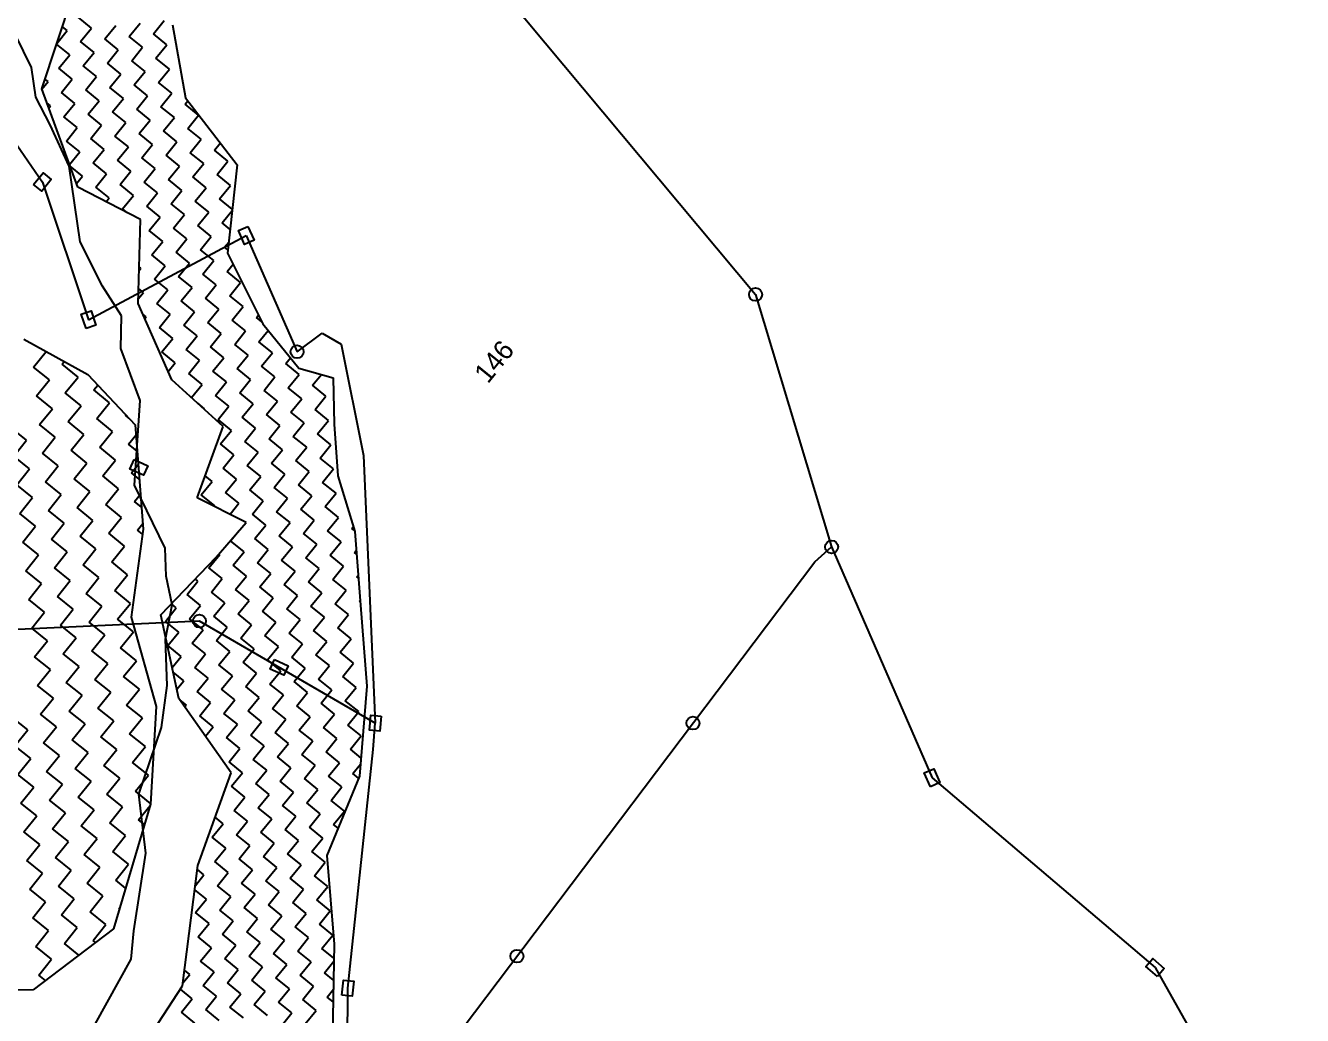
# Model space of a CAD drawing. Header units: metres. Extents: x 303647 to 308666, y 1943822 to 1947889.
# Drawn here: x 307528 to 308117, y 1946618 to 1947074 of the extents above; entities that cross this region are included whole.
import ezdxf

# ---------------------------------------------------------------- set-up
doc = ezdxf.new("R2010")
doc.units = ezdxf.units.M
for name, color, linetype in [('LINE_WATER', 4, 'Continuous'), ('POLY_HATCH', 12, 'Continuous'), ('POLY_PARCEL', 6, 'Continuous'), ('TEXT_PARCEL', 7, 'Continuous'), ('V_BOUND_LINE', 7, 'Continuous')]:
    doc.layers.add(name, color=color, linetype=linetype)
doc.styles.add('TEXT_MAP', font='')
doc.styles.get('TEXT_MAP').set_extended_font_data('Kruti Dev 050')

msp = doc.modelspace()

# ---------------------------------------------------------------- linework, layer by layer
for points in [[(307531.68, 1947000.88), (307536.08, 1947006.3), (307539.82, 1947003.26), (307535.43, 1946997.84)], [(307630.58, 1946981.58), (307633.38, 1946975.19), (307628.96, 1946973.25), (307626.16, 1946979.65)], [(307555.84, 1946934.48), (307553.62, 1946941.09), (307558.2, 1946942.63), (307560.42, 1946936.01)], [(307578.06, 1946874.07), (307584.42, 1946871.2), (307582.44, 1946866.8), (307576.08, 1946869.67)], [(307642.74, 1946781.81), (307649.11, 1946778.94), (307647.12, 1946774.54), (307640.76, 1946777.4)], [(307692.03, 1946755.66), (307691.42, 1946748.71), (307686.61, 1946749.13), (307687.22, 1946756.08)], [(307945.45, 1946723.11), (307942.66, 1946729.5), (307947.09, 1946731.43), (307949.87, 1946725.03)], [(308050.25, 1946635.63), (308044.94, 1946640.15), (308048.07, 1946643.83), (308053.38, 1946639.31)], [(307673.9, 1946626.94), (307674.63, 1946633.88), (307679.43, 1946633.37), (307678.7, 1946626.44)]]:
    msp.add_lwpolyline(points, close=True)
for centre in [(307864.77, 1946950.22), (307653.24, 1946923.78), (307899.89, 1946833.73), (307608.15, 1946799.54), (307835.89, 1946752.45), (307754.65, 1946644.93)]:
    msp.add_circle(centre, 2.99)
at = {"layer": 'LINE_WATER'}
for p, q in [((307530.68, 1947054.9), (307523.24, 1947069.98)), ((307532.67, 1947041.3), (307530.68, 1947054.9)), ((307539.28, 1947028.48), (307532.67, 1947041.3)), ((307548, 1947009.42), (307539.28, 1947028.48)), ((307553.08, 1946974.42), (307548, 1947009.42)), ((307563.41, 1946954.06), (307553.08, 1946974.42)), ((307572.17, 1946940.29), (307563.41, 1946954.06)), ((307571.96, 1946925.29), (307572.17, 1946940.29)), ((307580.9, 1946901.26), (307571.96, 1946925.29)), ((307578.17, 1946862.21), (307580.9, 1946901.26)), ((307592.33, 1946833.14), (307578.17, 1946862.21)), ((307592.78, 1946820.27), (307592.33, 1946833.14)), ((307595.62, 1946807.05), (307592.78, 1946820.27)), ((307592.56, 1946791.17), (307595.62, 1946807.05)), ((307593.3, 1946769.81), (307592.56, 1946791.17)), ((307590.6, 1946750.43), (307593.3, 1946769.81)), ((307580.26, 1946719.69), (307590.6, 1946750.43)), ((307583.37, 1946692.41), (307580.26, 1946719.69)), ((307577.97, 1946656.6), (307583.37, 1946692.41)), ((307576.67, 1946643.55), (307577.97, 1946656.6)), ((307560.09, 1946613.62), (307576.67, 1946643.55))]:
    msp.add_line(p, q, dxfattribs=at)
at = {"layer": 'POLY_HATCH'}
for p, q in [((307535.39, 1947045.09), (307551.09, 1947092.14)), ((307595.74, 1947074.53), (307601.78, 1947040.89)), ((307552.06, 1946999.72), (307535.39, 1947045.09)), ((307601.78, 1947040.89), (307625.53, 1947009.96)), ((307625.53, 1947009.96), (307621.17, 1946969.24)), ((307581.02, 1946984.75), (307552.06, 1946999.72)), ((307579.87, 1946946.08), (307581.02, 1946984.75)), ((307621.17, 1946969.24), (307637.38, 1946936.67)), ((307595.5, 1946910.88), (307579.87, 1946946.08)), ((307637.38, 1946936.67), (307654.06, 1946916.14)), ((307527.1, 1946929.55), (307556.66, 1946913.25)), ((307654.06, 1946916.14), (307669.93, 1946911.8)), ((307556.66, 1946913.25), (307578.45, 1946890.07)), ((307619.14, 1946889.36), (307595.5, 1946910.88)), ((307669.93, 1946911.8), (307670.42, 1946890.43)), ((307578.45, 1946890.07), (307582.2, 1946841.97)), ((307607.12, 1946856.4), (307619.14, 1946889.36)), ((307670.42, 1946890.43), (307672.03, 1946866.61)), ((307672.03, 1946866.61), (307679.82, 1946840.87)), ((307629.71, 1946845.06), (307607.12, 1946856.4)), ((307615.94, 1946829.05), (307629.71, 1946845.06)), ((307582.2, 1946841.97), (307576.7, 1946801.39)), ((307679.82, 1946840.87), (307682.48, 1946806.88)), ((307590.43, 1946802.4), (307615.94, 1946829.05)), ((307682.48, 1946806.88), (307685.48, 1946769.5)), ((307576.7, 1946801.39), (307588.22, 1946760.17)), ((307598.69, 1946763.86), (307590.43, 1946802.4)), ((307685.48, 1946769.5), (307682.05, 1946728.02)), ((307622.79, 1946729.54), (307598.69, 1946763.86)), ((307588.22, 1946760.17), (307585.61, 1946715.05)), ((307607.5, 1946686.82), (307622.79, 1946729.54)), ((307682.05, 1946728.02), (307667, 1946691.32)), ((307585.61, 1946715.05), (307568.52, 1946657.5)), ((307600.39, 1946631.25), (307607.5, 1946686.82)), ((307667, 1946691.32), (307670.35, 1946650.55)), ((307568.52, 1946657.5), (307531.43, 1946629.38)), ((307670.35, 1946650.55), (307669.55, 1946608.49)), ((307531.43, 1946629.38), (307516.92, 1946629.08)), ((307571.54, 1946587.11), (307600.39, 1946631.25))]:
    msp.add_line(p, q, dxfattribs=at)
at = {"layer": 'POLY_HATCH', "linetype": 'Continuous'}
for p, q in [((307558.37, 1947073.11), (307552.19, 1947078.12)), ((307575.75, 1947069.25), (307580.76, 1947075.43)), ((307586.94, 1947070.42), (307591.96, 1947076.6)), ((307542.37, 1947066.03), (307547.18, 1947071.94)), ((307547.18, 1947071.94), (307544.95, 1947073.75)), ((307553.36, 1947066.93), (307558.37, 1947073.11)), ((307564.55, 1947068.09), (307569.57, 1947074.27)), ((307581.93, 1947064.24), (307575.75, 1947069.25)), ((307593.12, 1947065.4), (307586.94, 1947070.42)), ((307548.34, 1947060.75), (307542.26, 1947065.69)), ((307559.54, 1947061.91), (307553.36, 1947066.93)), ((307570.73, 1947063.07), (307564.55, 1947068.09)), ((307565.72, 1947056.9), (307570.73, 1947063.07)), ((307576.91, 1947058.06), (307581.93, 1947064.24)), ((307588.11, 1947059.22), (307593.12, 1947065.4)), ((307543.32, 1947054.57), (307548.34, 1947060.75)), ((307554.52, 1947055.73), (307559.54, 1947061.91)), ((307571.89, 1947051.88), (307565.72, 1947056.9)), ((307583.09, 1947053.04), (307576.91, 1947058.06)), ((307594.29, 1947054.2), (307588.11, 1947059.22)), ((307549.5, 1947049.55), (307543.32, 1947054.57)), ((307560.7, 1947050.72), (307554.52, 1947055.73)), ((307566.88, 1947045.7), (307571.89, 1947051.88)), ((307578.07, 1947046.86), (307583.09, 1947053.04)), ((307589.27, 1947048.03), (307594.29, 1947054.2)), ((307535.46, 1947044.89), (307538.31, 1947048.39)), ((307538.31, 1947048.39), (307536.88, 1947049.55)), ((307544.49, 1947043.37), (307549.5, 1947049.55)), ((307555.68, 1947044.54), (307560.7, 1947050.72)), ((307573.06, 1947040.68), (307566.88, 1947045.7)), ((307584.25, 1947041.85), (307578.07, 1947046.86)), ((307595.45, 1947043.01), (307589.27, 1947048.03)), ((307550.67, 1947038.36), (307544.49, 1947043.37)), ((307561.86, 1947039.52), (307555.68, 1947044.54)), ((307556.85, 1947033.34), (307561.86, 1947039.52)), ((307568.04, 1947034.5), (307573.06, 1947040.68)), ((307579.24, 1947035.67), (307584.25, 1947041.85)), ((307590.43, 1947036.83), (307595.45, 1947043.01)), ((307601.63, 1947037.99), (307602.85, 1947039.5)), ((307539.47, 1947037.2), (307537.79, 1947038.56)), ((307538.66, 1947036.19), (307539.47, 1947037.2)), ((307545.65, 1947032.18), (307550.67, 1947038.36)), ((307563.03, 1947028.33), (307556.85, 1947033.34)), ((307574.22, 1947029.49), (307568.04, 1947034.5)), ((307585.42, 1947030.65), (307579.24, 1947035.67)), ((307596.61, 1947031.81), (307590.43, 1947036.83)), ((307607.81, 1947032.98), (307601.63, 1947037.99)), ((307551.83, 1947027.16), (307545.65, 1947032.18)), ((307558.01, 1947022.15), (307563.03, 1947028.33)), ((307569.2, 1947023.31), (307574.22, 1947029.49)), ((307580.4, 1947024.47), (307585.42, 1947030.65)), ((307591.6, 1947025.64), (307596.61, 1947031.81)), ((307602.79, 1947026.8), (307607.81, 1947032.98)), ((307546.81, 1947020.98), (307551.83, 1947027.16)), ((307564.19, 1947017.13), (307558.01, 1947022.15)), ((307575.38, 1947018.29), (307569.2, 1947023.31)), ((307586.58, 1947019.46), (307580.4, 1947024.47)), ((307597.77, 1947020.62), (307591.6, 1947025.64)), ((307608.97, 1947021.78), (307602.79, 1947026.8)), ((307603.95, 1947015.6), (307608.97, 1947021.78)), ((307552.99, 1947015.97), (307546.81, 1947020.98)), ((307548.24, 1947010.12), (307552.99, 1947015.97)), ((307559.17, 1947010.95), (307564.19, 1947017.13)), ((307570.37, 1947012.11), (307575.38, 1947018.29)), ((307581.56, 1947013.28), (307586.58, 1947019.46)), ((307592.76, 1947014.44), (307597.77, 1947020.62)), ((307615.15, 1947016.77), (307617.8, 1947020.03)), ((307621.33, 1947011.75), (307615.15, 1947016.77)), ((307565.35, 1947005.93), (307559.17, 1947010.95)), ((307576.55, 1947007.1), (307570.37, 1947012.11)), ((307587.74, 1947008.26), (307581.56, 1947013.28)), ((307598.94, 1947009.42), (307592.76, 1947014.44)), ((307610.13, 1947010.59), (307603.95, 1947015.6)), ((307605.12, 1947004.41), (307610.13, 1947010.59)), ((307616.31, 1947005.57), (307621.33, 1947011.75)), ((307554.16, 1947004.77), (307548.53, 1947009.34)), ((307551.44, 1947001.42), (307554.16, 1947004.77)), ((307560.33, 1946999.76), (307565.35, 1947005.93)), ((307571.53, 1947000.92), (307576.55, 1947007.1)), ((307582.73, 1947002.08), (307587.74, 1947008.26)), ((307593.92, 1947003.24), (307598.94, 1947009.42)), ((307611.3, 1946999.39), (307605.12, 1947004.41)), ((307622.49, 1947000.55), (307616.31, 1947005.57)), ((307566.51, 1946994.74), (307560.33, 1946999.76)), ((307577.71, 1946995.9), (307571.53, 1947000.92)), ((307588.9, 1946997.07), (307582.73, 1947002.08)), ((307600.1, 1946998.23), (307593.92, 1947003.24)), ((307595.08, 1946992.05), (307600.1, 1946998.23)), ((307606.28, 1946993.21), (307611.3, 1946999.39)), ((307617.47, 1946994.37), (307622.49, 1947000.55)), ((307565.09, 1946992.98), (307566.51, 1946994.74)), ((307572.69, 1946989.72), (307577.71, 1946995.9)), ((307583.89, 1946990.89), (307588.9, 1946997.07)), ((307612.46, 1946988.2), (307606.28, 1946993.21)), ((307623.35, 1946989.61), (307617.47, 1946994.37)), ((307574.96, 1946987.88), (307572.69, 1946989.72)), ((307590.07, 1946985.87), (307583.89, 1946990.89)), ((307601.26, 1946987.03), (307595.08, 1946992.05)), ((307596.25, 1946980.85), (307601.26, 1946987.03)), ((307607.44, 1946982.02), (307612.46, 1946988.2)), ((307618.64, 1946983.18), (307623.27, 1946988.89)), ((307585.05, 1946979.69), (307590.07, 1946985.87)), ((307602.43, 1946975.84), (307596.25, 1946980.85)), ((307613.62, 1946977), (307607.44, 1946982.02)), ((307622.34, 1946980.17), (307618.64, 1946983.18)), ((307591.23, 1946974.67), (307585.05, 1946979.69)), ((307586.21, 1946968.5), (307591.23, 1946974.67)), ((307597.41, 1946969.66), (307602.43, 1946975.84)), ((307608.6, 1946970.82), (307613.62, 1946977)), ((307603.59, 1946964.64), (307597.41, 1946969.66)), ((307614.78, 1946965.8), (307608.6, 1946970.82)), ((307619.8, 1946971.98), (307621.71, 1946974.34)), ((307621.33, 1946970.74), (307619.8, 1946971.98)), ((307581.2, 1946962.32), (307580.38, 1946962.98)), ((307592.39, 1946963.48), (307586.21, 1946968.5)), ((307587.38, 1946957.3), (307592.39, 1946963.48)), ((307598.57, 1946958.46), (307603.59, 1946964.64)), ((307609.77, 1946959.63), (307614.78, 1946965.8)), ((307620.96, 1946960.79), (307623.7, 1946964.16)), ((307580.32, 1946961.24), (307581.2, 1946962.32)), ((307593.56, 1946952.28), (307587.38, 1946957.3)), ((307604.75, 1946953.45), (307598.57, 1946958.46)), ((307615.95, 1946954.61), (307609.77, 1946959.63)), ((307627.14, 1946955.77), (307620.96, 1946960.79)), ((307579.94, 1946948.13), (307582.36, 1946951.12)), ((307582.36, 1946951.12), (307580.08, 1946952.97)), ((307588.54, 1946946.1), (307593.56, 1946952.28)), ((307599.74, 1946947.27), (307604.75, 1946953.45)), ((307610.93, 1946948.43), (307615.95, 1946954.61)), ((307622.13, 1946949.59), (307627.14, 1946955.77)), ((307594.72, 1946941.09), (307588.54, 1946946.1)), ((307605.91, 1946942.25), (307599.74, 1946947.27)), ((307617.11, 1946943.41), (307610.93, 1946948.43)), ((307628.31, 1946944.58), (307622.13, 1946949.59)), ((307583.52, 1946939.93), (307582.09, 1946941.09)), ((307582.93, 1946939.19), (307583.52, 1946939.93)), ((307589.7, 1946934.91), (307594.72, 1946941.09)), ((307600.9, 1946936.07), (307605.91, 1946942.25)), ((307612.09, 1946937.24), (307617.11, 1946943.41)), ((307623.29, 1946938.4), (307628.31, 1946944.58)), ((307634.48, 1946939.56), (307635.39, 1946940.67)), ((307636.93, 1946937.58), (307634.48, 1946939.56)), ((307595.88, 1946929.89), (307589.7, 1946934.91)), ((307607.08, 1946931.06), (307600.9, 1946936.07)), ((307618.27, 1946932.22), (307612.09, 1946937.24)), ((307629.47, 1946933.38), (307623.29, 1946938.4)), ((307624.45, 1946927.2), (307629.47, 1946933.38)), ((307635.65, 1946928.37), (307639.89, 1946933.59)), ((307590.87, 1946923.71), (307595.88, 1946929.89)), ((307602.06, 1946924.88), (307607.08, 1946931.06)), ((307613.26, 1946926.04), (307618.27, 1946932.22)), ((307641.83, 1946923.35), (307635.65, 1946928.37)), ((307531.63, 1946916.67), (307537.45, 1946923.84)), ((307597.05, 1946918.7), (307590.87, 1946923.71)), ((307608.24, 1946919.86), (307602.06, 1946924.88)), ((307619.44, 1946921.02), (307613.26, 1946926.04)), ((307630.63, 1946922.19), (307624.45, 1946927.2)), ((307625.61, 1946916.01), (307630.63, 1946922.19)), ((307636.81, 1946917.17), (307641.83, 1946923.35)), ((307538.93, 1946910.75), (307531.63, 1946916.67)), ((307544.85, 1946918.04), (307545.82, 1946919.23)), ((307552.15, 1946912.12), (307544.85, 1946918.04)), ((307593.8, 1946914.7), (307597.05, 1946918.7)), ((307603.22, 1946913.68), (307608.24, 1946919.86)), ((307614.42, 1946914.84), (307619.44, 1946921.02)), ((307631.79, 1946910.99), (307625.61, 1946916.01)), ((307642.99, 1946912.15), (307636.81, 1946917.17)), ((307648.01, 1946918.33), (307650.14, 1946920.96)), ((307654.18, 1946913.32), (307648.01, 1946918.33)), ((307533, 1946903.45), (307538.93, 1946910.75)), ((307546.23, 1946904.82), (307552.15, 1946912.12)), ((307609.4, 1946908.67), (307603.22, 1946913.68)), ((307620.6, 1946909.83), (307614.42, 1946914.84)), ((307615.58, 1946903.65), (307620.6, 1946909.83)), ((307626.78, 1946904.81), (307631.79, 1946910.99)), ((307637.97, 1946905.97), (307642.99, 1946912.15)), ((307649.17, 1946907.14), (307654.18, 1946913.32)), ((307660.36, 1946908.3), (307664.43, 1946913.3)), ((307553.53, 1946898.9), (307546.23, 1946904.82)), ((307559.45, 1946906.19), (307561.23, 1946908.39)), ((307566.75, 1946900.27), (307559.45, 1946906.19)), ((307604.53, 1946902.66), (307609.4, 1946908.67)), ((307632.96, 1946899.8), (307626.78, 1946904.81)), ((307644.15, 1946900.96), (307637.97, 1946905.97)), ((307655.35, 1946902.12), (307649.17, 1946907.14)), ((307666.54, 1946903.28), (307660.36, 1946908.3)), ((307540.3, 1946897.52), (307533, 1946903.45)), ((307547.6, 1946891.6), (307553.53, 1946898.9)), ((307560.82, 1946892.97), (307566.75, 1946900.27)), ((307610.57, 1946897.47), (307607.43, 1946900.01)), ((307621.76, 1946898.63), (307615.58, 1946903.65)), ((307616.75, 1946892.45), (307621.76, 1946898.63)), ((307627.94, 1946893.62), (307632.96, 1946899.8)), ((307639.14, 1946894.78), (307644.15, 1946900.96)), ((307650.33, 1946895.94), (307655.35, 1946902.12)), ((307661.53, 1946897.11), (307666.54, 1946903.28)), ((307534.38, 1946890.22), (307540.3, 1946897.52)), ((307568.12, 1946887.05), (307560.82, 1946892.97)), ((307574.05, 1946894.34), (307574.22, 1946894.56)), ((307575.65, 1946893.05), (307574.05, 1946894.34)), ((307610.42, 1946897.29), (307610.57, 1946897.47)), ((307622.92, 1946887.44), (307616.75, 1946892.45)), ((307634.12, 1946888.6), (307627.94, 1946893.62)), ((307645.32, 1946889.76), (307639.14, 1946894.78)), ((307656.51, 1946890.93), (307650.33, 1946895.94)), ((307667.71, 1946892.09), (307661.53, 1946897.11)), ((307662.69, 1946885.91), (307667.71, 1946892.09)), ((307528.45, 1946882.93), (307521.16, 1946888.85)), ((307541.68, 1946884.3), (307534.38, 1946890.22)), ((307554.9, 1946885.67), (307547.6, 1946891.6)), ((307562.2, 1946879.75), (307568.12, 1946887.05)), ((307617.91, 1946881.26), (307622.92, 1946887.44)), ((307629.1, 1946882.42), (307634.12, 1946888.6)), ((307640.3, 1946883.58), (307645.32, 1946889.76)), ((307651.49, 1946884.75), (307656.51, 1946890.93)), ((307522.53, 1946875.63), (307528.45, 1946882.93)), ((307535.75, 1946877), (307541.68, 1946884.3)), ((307548.97, 1946878.37), (307554.9, 1946885.67)), ((307575.42, 1946881.12), (307578.82, 1946885.31)), ((307579.4, 1946877.89), (307575.42, 1946881.12)), ((307624.09, 1946876.24), (307617.91, 1946881.26)), ((307635.28, 1946877.41), (307629.1, 1946882.42)), ((307646.48, 1946878.57), (307640.3, 1946883.58)), ((307657.67, 1946879.73), (307651.49, 1946884.75)), ((307668.87, 1946880.89), (307662.69, 1946885.91)), ((307663.85, 1946874.71), (307668.87, 1946880.89)), ((307529.83, 1946869.7), (307522.53, 1946875.63)), ((307543.05, 1946871.08), (307535.75, 1946877)), ((307556.27, 1946872.45), (307548.97, 1946878.37)), ((307569.5, 1946873.82), (307562.2, 1946879.75)), ((307619.07, 1946870.06), (307624.09, 1946876.24)), ((307630.27, 1946871.23), (307635.28, 1946877.41)), ((307641.46, 1946872.39), (307646.48, 1946878.57)), ((307652.66, 1946873.55), (307657.67, 1946879.73)), ((307670.03, 1946869.7), (307663.85, 1946874.71)), ((307523.9, 1946862.4), (307529.83, 1946869.7)), ((307537.12, 1946863.78), (307543.05, 1946871.08)), ((307550.35, 1946865.15), (307556.27, 1946872.45)), ((307563.57, 1946866.53), (307569.5, 1946873.82)), ((307576.79, 1946867.9), (307579.88, 1946871.7)), ((307625.25, 1946865.05), (307619.07, 1946870.06)), ((307636.45, 1946866.21), (307630.27, 1946871.23)), ((307647.64, 1946867.37), (307641.46, 1946872.39)), ((307658.84, 1946868.54), (307652.66, 1946873.55)), ((307653.82, 1946862.36), (307658.84, 1946868.54)), ((307665.02, 1946863.52), (307670.03, 1946869.7)), ((307544.42, 1946857.85), (307537.12, 1946863.78)), ((307557.65, 1946859.23), (307550.35, 1946865.15)), ((307570.87, 1946860.6), (307563.57, 1946866.53)), ((307580.41, 1946864.97), (307576.79, 1946867.9)), ((307609.04, 1946857.7), (307614.05, 1946863.88)), ((307614.05, 1946863.88), (307610.81, 1946866.52)), ((307620.23, 1946858.87), (307625.25, 1946865.05)), ((307631.43, 1946860.03), (307636.45, 1946866.21)), ((307642.62, 1946861.19), (307647.64, 1946867.37)), ((307671.19, 1946858.5), (307665.02, 1946863.52)), ((307531.2, 1946856.48), (307523.9, 1946862.4)), ((307538.5, 1946850.56), (307544.42, 1946857.85)), ((307551.72, 1946851.93), (307557.65, 1946859.23)), ((307564.94, 1946853.3), (307570.87, 1946860.6)), ((307578.17, 1946854.68), (307580.94, 1946858.1)), ((307615.22, 1946852.69), (307609.04, 1946857.7)), ((307626.41, 1946853.85), (307620.23, 1946858.87)), ((307637.61, 1946855.01), (307631.43, 1946860.03)), ((307648.8, 1946856.18), (307642.62, 1946861.19)), ((307660, 1946857.34), (307653.82, 1946862.36)), ((307654.98, 1946851.16), (307660, 1946857.34)), ((307666.18, 1946852.32), (307671.19, 1946858.5)), ((307525.28, 1946849.18), (307531.2, 1946856.48)), ((307559.02, 1946846), (307551.72, 1946851.93)), ((307572.24, 1946847.38), (307564.94, 1946853.3)), ((307581.42, 1946852.04), (307578.17, 1946854.68)), ((307615.02, 1946852.44), (307615.22, 1946852.69)), ((307622.3, 1946848.78), (307626.41, 1946853.85)), ((307632.59, 1946848.84), (307637.61, 1946855.01)), ((307643.79, 1946850), (307648.8, 1946856.18)), ((307661.16, 1946846.14), (307654.98, 1946851.16)), ((307672.36, 1946847.31), (307666.18, 1946852.32)), ((307532.57, 1946843.26), (307525.28, 1946849.18)), ((307545.8, 1946844.63), (307538.5, 1946850.56)), ((307553.09, 1946838.71), (307559.02, 1946846)), ((307566.32, 1946840.08), (307572.24, 1946847.38)), ((307638.77, 1946843.82), (307632.59, 1946848.84)), ((307649.97, 1946844.98), (307643.79, 1946850)), ((307644.95, 1946838.8), (307649.97, 1946844.98)), ((307656.15, 1946839.97), (307661.16, 1946846.14)), ((307667.34, 1946841.13), (307672.36, 1946847.31)), ((307526.65, 1946835.96), (307532.57, 1946843.26)), ((307539.87, 1946837.33), (307545.8, 1946844.63)), ((307573.62, 1946834.16), (307566.32, 1946840.08)), ((307579.54, 1946841.45), (307582, 1946844.49)), ((307581.87, 1946839.56), (307579.54, 1946841.45)), ((307622.56, 1946836.48), (307626.45, 1946841.27)), ((307633.76, 1946837.64), (307638.77, 1946843.82)), ((307662.33, 1946834.95), (307656.15, 1946839.97)), ((307673.52, 1946836.11), (307667.34, 1946841.13)), ((307678.54, 1946842.29), (307679.16, 1946843.06)), ((307679.67, 1946841.37), (307678.54, 1946842.29)), ((307533.95, 1946830.03), (307526.65, 1946835.96)), ((307547.17, 1946831.41), (307539.87, 1946837.33)), ((307560.39, 1946832.78), (307553.09, 1946838.71)), ((307567.69, 1946826.86), (307573.62, 1946834.16)), ((307628.74, 1946831.46), (307622.56, 1946836.48)), ((307639.93, 1946832.62), (307633.76, 1946837.64)), ((307651.13, 1946833.79), (307644.95, 1946838.8)), ((307646.11, 1946827.61), (307651.13, 1946833.79)), ((307657.31, 1946828.77), (307662.33, 1946834.95)), ((307668.5, 1946829.93), (307673.52, 1946836.11)), ((307528.02, 1946822.74), (307533.95, 1946830.03)), ((307541.25, 1946824.11), (307547.17, 1946831.41)), ((307554.47, 1946825.48), (307560.39, 1946832.78)), ((307612.53, 1946824.12), (307617.54, 1946830.3)), ((307617.54, 1946830.3), (307617.23, 1946830.55)), ((307623.72, 1946825.28), (307628.74, 1946831.46)), ((307634.92, 1946826.44), (307639.93, 1946832.62)), ((307652.29, 1946822.59), (307646.11, 1946827.61)), ((307663.49, 1946823.75), (307657.31, 1946828.77)), ((307674.68, 1946824.92), (307668.5, 1946829.93)), ((307679.7, 1946831.1), (307680.51, 1946832.09)), ((307680.65, 1946830.33), (307679.7, 1946831.1)), ((307535.32, 1946816.81), (307528.02, 1946822.74)), ((307548.54, 1946818.19), (307541.25, 1946824.11)), ((307561.77, 1946819.56), (307554.47, 1946825.48)), ((307574.99, 1946820.93), (307567.69, 1946826.86)), ((307618.71, 1946819.1), (307612.53, 1946824.12)), ((307629.9, 1946820.27), (307623.72, 1946825.28)), ((307641.1, 1946821.43), (307634.92, 1946826.44)), ((307636.08, 1946815.25), (307641.1, 1946821.43)), ((307647.28, 1946816.41), (307652.29, 1946822.59)), ((307658.47, 1946817.57), (307663.49, 1946823.75)), ((307669.67, 1946818.74), (307674.68, 1946824.92)), ((307529.4, 1946809.51), (307535.32, 1946816.81)), ((307542.62, 1946810.89), (307548.54, 1946818.19)), ((307555.84, 1946812.26), (307561.77, 1946819.56)), ((307569.06, 1946813.63), (307574.99, 1946820.93)), ((307602.5, 1946811.76), (307607.51, 1946817.94)), ((307607.51, 1946817.94), (307606.27, 1946818.95)), ((307613.69, 1946812.92), (307618.71, 1946819.1)), ((307624.89, 1946814.09), (307629.9, 1946820.27)), ((307653.46, 1946811.4), (307647.28, 1946816.41)), ((307664.65, 1946812.56), (307658.47, 1946817.57)), ((307675.85, 1946813.72), (307669.67, 1946818.74)), ((307680.86, 1946819.9), (307681.41, 1946820.57)), ((307681.5, 1946819.38), (307680.86, 1946819.9)), ((307536.69, 1946803.59), (307529.4, 1946809.51)), ((307549.92, 1946804.96), (307542.62, 1946810.89)), ((307563.14, 1946806.34), (307555.84, 1946812.26)), ((307576.36, 1946807.71), (307569.06, 1946813.63)), ((307608.67, 1946806.74), (307602.5, 1946811.76)), ((307619.87, 1946807.91), (307613.69, 1946812.92)), ((307631.06, 1946809.07), (307624.89, 1946814.09)), ((307642.26, 1946810.23), (307636.08, 1946815.25)), ((307637.24, 1946804.05), (307642.26, 1946810.23)), ((307648.44, 1946805.22), (307653.46, 1946811.4)), ((307659.63, 1946806.38), (307664.65, 1946812.56)), ((307670.83, 1946807.54), (307675.85, 1946813.72)), ((307530.77, 1946796.29), (307536.69, 1946803.59)), ((307543.99, 1946797.66), (307549.92, 1946804.96)), ((307557.22, 1946799.04), (307563.14, 1946806.34)), ((307570.44, 1946800.41), (307576.36, 1946807.71)), ((307592.46, 1946799.4), (307597.48, 1946805.58)), ((307597.48, 1946805.58), (307595.22, 1946807.41)), ((307603.66, 1946800.57), (307608.67, 1946806.74)), ((307614.85, 1946801.73), (307619.87, 1946807.91)), ((307626.05, 1946802.89), (307631.06, 1946809.07)), ((307643.42, 1946799.04), (307637.24, 1946804.05)), ((307654.62, 1946800.2), (307648.44, 1946805.22)), ((307665.81, 1946801.36), (307659.63, 1946806.38)), ((307677.01, 1946802.53), (307670.83, 1946807.54)), ((307682.03, 1946808.71), (307682.31, 1946809.05)), ((307682.35, 1946808.44), (307682.03, 1946808.71)), ((307551.29, 1946791.74), (307543.99, 1946797.66)), ((307564.51, 1946793.11), (307557.22, 1946799.04)), ((307577.74, 1946794.49), (307570.44, 1946800.41)), ((307598.64, 1946794.39), (307592.46, 1946799.4)), ((307609.84, 1946795.55), (307603.66, 1946800.57)), ((307621.03, 1946796.71), (307614.85, 1946801.73)), ((307632.23, 1946797.87), (307626.05, 1946802.89)), ((307627.21, 1946791.7), (307632.23, 1946797.87)), ((307638.41, 1946792.86), (307643.42, 1946799.04)), ((307649.6, 1946794.02), (307654.62, 1946800.2)), ((307660.8, 1946795.18), (307665.81, 1946801.36)), ((307671.99, 1946796.35), (307677.01, 1946802.53)), ((307538.07, 1946790.37), (307530.77, 1946796.29)), ((307545.37, 1946784.44), (307551.29, 1946791.74)), ((307558.59, 1946785.81), (307564.51, 1946793.11)), ((307571.81, 1946787.19), (307577.74, 1946794.49)), ((307593.63, 1946788.21), (307598.64, 1946794.39)), ((307604.82, 1946789.37), (307609.84, 1946795.55)), ((307616.02, 1946790.53), (307621.03, 1946796.71)), ((307644.59, 1946787.84), (307638.41, 1946792.86)), ((307655.78, 1946789.01), (307649.6, 1946794.02)), ((307666.98, 1946790.17), (307660.8, 1946795.18)), ((307678.17, 1946791.33), (307671.99, 1946796.35)), ((307683.19, 1946797.51), (307683.23, 1946797.56)), ((307683.23, 1946797.47), (307683.19, 1946797.51)), ((307532.14, 1946783.07), (307538.07, 1946790.37)), ((307579.11, 1946781.26), (307571.81, 1946787.19)), ((307599.8, 1946783.19), (307593.63, 1946788.21)), ((307611, 1946784.35), (307604.82, 1946789.37)), ((307622.2, 1946785.52), (307616.02, 1946790.53)), ((307633.39, 1946786.68), (307627.21, 1946791.7)), ((307628.37, 1946780.5), (307633.39, 1946786.68)), ((307639.57, 1946781.66), (307644.59, 1946787.84)), ((307650.77, 1946782.83), (307655.78, 1946789.01)), ((307661.96, 1946783.99), (307666.98, 1946790.17)), ((307673.16, 1946785.15), (307678.17, 1946791.33)), ((307539.44, 1946777.14), (307532.14, 1946783.07)), ((307552.66, 1946778.52), (307545.37, 1946784.44)), ((307565.89, 1946779.89), (307558.59, 1946785.81)), ((307573.19, 1946773.97), (307579.11, 1946781.26)), ((307595.64, 1946778.07), (307599.8, 1946783.19)), ((307605.98, 1946778.17), (307611, 1946784.35)), ((307617.18, 1946779.34), (307622.2, 1946785.52)), ((307634.55, 1946775.48), (307628.37, 1946780.5)), ((307645.75, 1946776.65), (307639.57, 1946781.66)), ((307656.94, 1946777.81), (307650.77, 1946782.83)), ((307668.14, 1946778.97), (307661.96, 1946783.99)), ((307679.34, 1946780.14), (307673.16, 1946785.15)), ((307674.32, 1946773.96), (307679.34, 1946780.14)), ((307533.52, 1946769.84), (307539.44, 1946777.14)), ((307546.74, 1946771.22), (307552.66, 1946778.52)), ((307559.96, 1946772.59), (307565.89, 1946779.89)), ((307600.97, 1946772), (307596.1, 1946775.95)), ((307612.16, 1946773.16), (307605.98, 1946778.17)), ((307623.36, 1946774.32), (307617.18, 1946779.34)), ((307618.34, 1946768.14), (307623.36, 1946774.32)), ((307629.54, 1946769.3), (307634.55, 1946775.48)), ((307640.73, 1946770.47), (307645.75, 1946776.65)), ((307651.93, 1946771.63), (307656.94, 1946777.81)), ((307663.12, 1946772.79), (307668.14, 1946778.97)), ((307540.81, 1946763.92), (307533.52, 1946769.84)), ((307554.04, 1946765.29), (307546.74, 1946771.22)), ((307567.26, 1946766.67), (307559.96, 1946772.59)), ((307580.48, 1946768.04), (307573.19, 1946773.97)), ((307597.79, 1946768.08), (307600.97, 1946772)), ((307607.15, 1946766.98), (307612.16, 1946773.16)), ((307635.72, 1946764.29), (307629.54, 1946769.3)), ((307646.91, 1946765.45), (307640.73, 1946770.47)), ((307658.11, 1946766.61), (307651.93, 1946771.63)), ((307669.3, 1946767.78), (307663.12, 1946772.79)), ((307680.5, 1946768.94), (307674.32, 1946773.96)), ((307675.48, 1946762.76), (307680.5, 1946768.94)), ((307534.89, 1946756.62), (307540.81, 1946763.92)), ((307548.11, 1946758), (307554.04, 1946765.29)), ((307561.34, 1946759.37), (307567.26, 1946766.67)), ((307574.56, 1946760.74), (307580.48, 1946768.04)), ((307602.13, 1946760.8), (307599.12, 1946763.24)), ((307613.33, 1946761.96), (307607.15, 1946766.98)), ((307624.52, 1946763.13), (307618.34, 1946768.14)), ((307619.5, 1946756.95), (307624.52, 1946763.13)), ((307630.7, 1946758.11), (307635.72, 1946764.29)), ((307641.9, 1946759.27), (307646.91, 1946765.45)), ((307653.09, 1946760.44), (307658.11, 1946766.61)), ((307664.29, 1946761.6), (307669.3, 1946767.78)), ((307681.66, 1946757.74), (307675.48, 1946762.76)), ((307542.19, 1946750.7), (307534.89, 1946756.62)), ((307555.41, 1946752.07), (307548.11, 1946758)), ((307568.63, 1946753.44), (307561.34, 1946759.37)), ((307581.86, 1946754.82), (307574.56, 1946760.74)), ((307601.44, 1946759.95), (307602.13, 1946760.8)), ((307608.31, 1946755.78), (307613.33, 1946761.96)), ((307625.68, 1946751.93), (307619.5, 1946756.95)), ((307636.88, 1946753.09), (307630.7, 1946758.11)), ((307648.07, 1946754.26), (307641.9, 1946759.27)), ((307659.27, 1946755.42), (307653.09, 1946760.44)), ((307670.47, 1946756.58), (307664.29, 1946761.6)), ((307665.45, 1946750.4), (307670.47, 1946756.58)), ((307676.64, 1946751.57), (307681.66, 1946757.74)), ((307528.97, 1946749.32), (307521.67, 1946755.25)), ((307536.26, 1946743.4), (307542.19, 1946750.7)), ((307549.49, 1946744.77), (307555.41, 1946752.07)), ((307562.71, 1946746.15), (307568.63, 1946753.44)), ((307575.93, 1946747.52), (307581.86, 1946754.82)), ((307614.49, 1946750.77), (307608.31, 1946755.78)), ((307610.95, 1946746.4), (307614.49, 1946750.77)), ((307620.67, 1946745.75), (307625.68, 1946751.93)), ((307631.86, 1946746.91), (307636.88, 1946753.09)), ((307643.06, 1946748.08), (307648.07, 1946754.26)), ((307654.25, 1946749.24), (307659.27, 1946755.42)), ((307682.82, 1946746.55), (307676.64, 1946751.57)), ((307523.04, 1946742.03), (307528.97, 1946749.32)), ((307556.78, 1946738.85), (307549.49, 1946744.77)), ((307570.01, 1946740.22), (307562.71, 1946746.15)), ((307583.23, 1946741.6), (307575.93, 1946747.52)), ((307626.85, 1946740.73), (307620.67, 1946745.75)), ((307638.04, 1946741.9), (307631.86, 1946746.91)), ((307649.24, 1946743.06), (307643.06, 1946748.08)), ((307660.43, 1946744.22), (307654.25, 1946749.24)), ((307671.63, 1946745.39), (307665.45, 1946750.4)), ((307666.61, 1946739.21), (307671.63, 1946745.39)), ((307677.81, 1946740.37), (307682.82, 1946746.55)), ((307530.34, 1946736.1), (307523.04, 1946742.03)), ((307543.56, 1946737.47), (307536.26, 1946743.4)), ((307550.86, 1946731.55), (307556.78, 1946738.85)), ((307564.08, 1946732.92), (307570.01, 1946740.22)), ((307577.31, 1946734.3), (307583.23, 1946741.6)), ((307621.83, 1946734.56), (307626.85, 1946740.73)), ((307633.03, 1946735.72), (307638.04, 1946741.9)), ((307644.22, 1946736.88), (307649.24, 1946743.06)), ((307655.42, 1946738.04), (307660.43, 1946744.22)), ((307672.79, 1946734.19), (307666.61, 1946739.21)), ((307682.74, 1946736.36), (307677.81, 1946740.37)), ((307524.41, 1946728.8), (307530.34, 1946736.1)), ((307537.64, 1946730.18), (307543.56, 1946737.47)), ((307571.38, 1946727), (307564.08, 1946732.92)), ((307584.6, 1946728.37), (307577.31, 1946734.3)), ((307628.01, 1946729.54), (307621.83, 1946734.56)), ((307639.21, 1946730.7), (307633.03, 1946735.72)), ((307650.4, 1946731.87), (307644.22, 1946736.88)), ((307661.6, 1946733.03), (307655.42, 1946738.04)), ((307656.58, 1946726.85), (307661.6, 1946733.03)), ((307667.78, 1946728.01), (307672.79, 1946734.19)), ((307678.97, 1946729.18), (307682.51, 1946733.53)), ((307531.71, 1946722.88), (307524.41, 1946728.8)), ((307544.94, 1946724.25), (307537.64, 1946730.18)), ((307558.16, 1946725.63), (307550.86, 1946731.55)), ((307565.46, 1946719.7), (307571.38, 1946727)), ((307578.68, 1946721.07), (307584.6, 1946728.37)), ((307622.99, 1946723.36), (307628.01, 1946729.54)), ((307634.19, 1946724.52), (307639.21, 1946730.7)), ((307645.38, 1946725.69), (307650.4, 1946731.87)), ((307673.95, 1946723), (307667.78, 1946728.01)), ((307681.64, 1946727.01), (307678.97, 1946729.18)), ((307525.79, 1946715.58), (307531.71, 1946722.88)), ((307539.01, 1946716.95), (307544.94, 1946724.25)), ((307552.23, 1946718.33), (307558.16, 1946725.63)), ((307585.63, 1946715.43), (307578.68, 1946721.07)), ((307629.17, 1946718.34), (307622.99, 1946723.36)), ((307640.37, 1946719.51), (307634.19, 1946724.52)), ((307651.56, 1946720.67), (307645.38, 1946725.69)), ((307662.76, 1946721.83), (307656.58, 1946726.85)), ((307657.74, 1946715.65), (307662.76, 1946721.83)), ((307668.94, 1946716.82), (307673.95, 1946723)), ((307533.09, 1946709.66), (307525.79, 1946715.58)), ((307546.31, 1946711.03), (307539.01, 1946716.95)), ((307559.53, 1946712.4), (307552.23, 1946718.33)), ((307572.75, 1946713.78), (307565.46, 1946719.7)), ((307624.16, 1946712.17), (307629.17, 1946718.34)), ((307635.35, 1946713.33), (307640.37, 1946719.51)), ((307646.55, 1946714.49), (307651.56, 1946720.67)), ((307663.92, 1946710.64), (307657.74, 1946715.65)), ((307675.12, 1946711.8), (307668.94, 1946716.82)), ((307527.16, 1946702.36), (307533.09, 1946709.66)), ((307540.38, 1946703.73), (307546.31, 1946711.03)), ((307553.61, 1946705.1), (307559.53, 1946712.4)), ((307566.83, 1946706.48), (307572.75, 1946713.78)), ((307580.05, 1946707.85), (307585.45, 1946714.5)), ((307630.34, 1946707.15), (307624.16, 1946712.17)), ((307641.53, 1946708.31), (307635.35, 1946713.33)), ((307652.73, 1946709.47), (307646.55, 1946714.49)), ((307647.71, 1946703.3), (307652.73, 1946709.47)), ((307658.91, 1946704.46), (307663.92, 1946710.64)), ((307670.1, 1946705.62), (307675.12, 1946711.8)), ((307547.68, 1946697.81), (307540.38, 1946703.73)), ((307560.91, 1946699.18), (307553.61, 1946705.1)), ((307574.13, 1946700.55), (307566.83, 1946706.48)), ((307582.81, 1946705.61), (307580.05, 1946707.85)), ((307614.12, 1946699.81), (307619.14, 1946705.99)), ((307619.14, 1946705.99), (307615.44, 1946708.99)), ((307625.32, 1946700.97), (307630.34, 1946707.15)), ((307636.51, 1946702.13), (307641.53, 1946708.31)), ((307665.08, 1946699.44), (307658.91, 1946704.46)), ((307672.17, 1946703.94), (307670.1, 1946705.62)), ((307534.46, 1946696.43), (307527.16, 1946702.36)), ((307541.76, 1946690.51), (307547.68, 1946697.81)), ((307554.98, 1946691.88), (307560.91, 1946699.18)), ((307568.2, 1946693.25), (307574.13, 1946700.55)), ((307620.3, 1946694.79), (307614.12, 1946699.81)), ((307631.5, 1946695.95), (307625.32, 1946700.97)), ((307642.69, 1946697.12), (307636.51, 1946702.13)), ((307653.89, 1946698.28), (307647.71, 1946703.3)), ((307648.87, 1946692.1), (307653.89, 1946698.28)), ((307660.07, 1946693.26), (307665.08, 1946699.44)), ((307528.53, 1946689.13), (307534.46, 1946696.43)), ((307562.28, 1946685.96), (307554.98, 1946691.88)), ((307575.5, 1946687.33), (307568.2, 1946693.25)), ((307615.29, 1946688.61), (307620.3, 1946694.79)), ((307626.48, 1946689.77), (307631.5, 1946695.95)), ((307637.68, 1946690.94), (307642.69, 1946697.12)), ((307655.05, 1946687.08), (307648.87, 1946692.1)), ((307666.25, 1946688.25), (307660.07, 1946693.26)), ((307535.83, 1946683.21), (307528.53, 1946689.13)), ((307549.06, 1946684.58), (307541.76, 1946690.51)), ((307556.35, 1946678.66), (307562.28, 1946685.96)), ((307569.58, 1946680.03), (307575.5, 1946687.33)), ((307621.47, 1946683.6), (307615.29, 1946688.61)), ((307632.66, 1946684.76), (307626.48, 1946689.77)), ((307643.86, 1946685.92), (307637.68, 1946690.94)), ((307638.84, 1946679.74), (307643.86, 1946685.92)), ((307650.04, 1946680.9), (307655.05, 1946687.08)), ((307661.23, 1946682.07), (307666.25, 1946688.25)), ((307529.91, 1946675.91), (307535.83, 1946683.21)), ((307543.13, 1946677.28), (307549.06, 1946684.58)), ((307574.12, 1946676.34), (307569.58, 1946680.03)), ((307606.32, 1946677.56), (307610.27, 1946682.43)), ((307610.27, 1946682.43), (307607.25, 1946684.88)), ((307616.45, 1946677.42), (307621.47, 1946683.6)), ((307627.65, 1946678.58), (307632.66, 1946684.76)), ((307656.22, 1946675.89), (307650.04, 1946680.9)), ((307667.41, 1946677.05), (307661.23, 1946682.07)), ((307537.21, 1946669.99), (307529.91, 1946675.91)), ((307550.43, 1946671.36), (307543.13, 1946677.28)), ((307563.65, 1946672.73), (307556.35, 1946678.66)), ((307611.43, 1946671.24), (307606.07, 1946675.59)), ((307622.63, 1946672.4), (307616.45, 1946677.42)), ((307633.82, 1946673.56), (307627.65, 1946678.58)), ((307645.02, 1946674.73), (307638.84, 1946679.74)), ((307640, 1946668.55), (307645.02, 1946674.73)), ((307651.2, 1946669.71), (307656.22, 1946675.89)), ((307662.39, 1946670.87), (307667.41, 1946677.05)), ((307531.28, 1946662.69), (307537.21, 1946669.99)), ((307544.5, 1946664.06), (307550.43, 1946671.36)), ((307557.73, 1946665.44), (307563.65, 1946672.73)), ((307606.42, 1946665.06), (307611.43, 1946671.24)), ((307617.61, 1946666.22), (307622.63, 1946672.4)), ((307628.81, 1946667.38), (307633.82, 1946673.56)), ((307646.18, 1946663.53), (307640, 1946668.55)), ((307657.38, 1946664.69), (307651.2, 1946669.71)), ((307668.57, 1946665.86), (307662.39, 1946670.87)), ((307538.58, 1946656.76), (307531.28, 1946662.69)), ((307551.8, 1946658.14), (307544.5, 1946664.06)), ((307565.03, 1946659.51), (307557.73, 1946665.44)), ((307570.95, 1946666.81), (307571.48, 1946667.46)), ((307571.22, 1946666.59), (307570.95, 1946666.81)), ((307612.6, 1946660.04), (307606.42, 1946665.06)), ((307623.79, 1946661.2), (307617.61, 1946666.22)), ((307634.99, 1946662.37), (307628.81, 1946667.38)), ((307629.97, 1946656.19), (307634.99, 1946662.37)), ((307641.17, 1946657.35), (307646.18, 1946663.53)), ((307652.36, 1946658.51), (307657.38, 1946664.69)), ((307663.56, 1946659.68), (307668.57, 1946665.86)), ((307532.66, 1946649.47), (307538.58, 1946656.76)), ((307545.88, 1946650.84), (307551.8, 1946658.14)), ((307559.1, 1946652.21), (307565.03, 1946659.51)), ((307607.58, 1946653.86), (307612.6, 1946660.04)), ((307618.78, 1946655.03), (307623.79, 1946661.2)), ((307647.35, 1946652.34), (307641.17, 1946657.35)), ((307658.54, 1946653.5), (307652.36, 1946658.51)), ((307669.74, 1946654.66), (307663.56, 1946659.68)), ((307552.57, 1946645.41), (307545.88, 1946650.84)), ((307560.28, 1946651.25), (307559.1, 1946652.21)), ((307613.76, 1946648.85), (307607.58, 1946653.86)), ((307624.95, 1946650.01), (307618.78, 1946655.03)), ((307636.15, 1946651.17), (307629.97, 1946656.19)), ((307631.13, 1946644.99), (307636.15, 1946651.17)), ((307642.33, 1946646.16), (307647.35, 1946652.34)), ((307653.52, 1946647.32), (307658.54, 1946653.5)), ((307664.72, 1946648.48), (307669.74, 1946654.66)), ((307539.95, 1946643.54), (307532.66, 1946649.47)), ((307602.48, 1946647.58), (307602.56, 1946647.68)), ((307602.56, 1946647.68), (307602.5, 1946647.73)), ((307608.74, 1946642.67), (307613.76, 1946648.85)), ((307619.94, 1946643.83), (307624.95, 1946650.01)), ((307637.31, 1946639.98), (307631.13, 1946644.99)), ((307648.51, 1946641.14), (307642.33, 1946646.16)), ((307659.7, 1946642.3), (307653.52, 1946647.32)), ((307670.23, 1946644.01), (307664.72, 1946648.48)), ((307534.03, 1946636.24), (307539.95, 1946643.54)), ((307614.92, 1946637.65), (307608.74, 1946642.67)), ((307626.12, 1946638.81), (307619.94, 1946643.83)), ((307621.1, 1946632.63), (307626.12, 1946638.81)), ((307632.3, 1946633.8), (307637.31, 1946639.98)), ((307643.49, 1946634.96), (307648.51, 1946641.14)), ((307654.69, 1946636.12), (307659.7, 1946642.3)), ((307665.88, 1946637.29), (307670.2, 1946642.61)), ((307537.14, 1946633.71), (307534.03, 1946636.24)), ((307600.56, 1946632.59), (307603.73, 1946636.49)), ((307603.73, 1946636.49), (307601.31, 1946638.45)), ((307609.91, 1946631.47), (307614.92, 1946637.65)), ((307638.48, 1946628.78), (307632.3, 1946633.8)), ((307649.67, 1946629.94), (307643.49, 1946634.96)), ((307660.87, 1946631.11), (307654.69, 1946636.12)), ((307670.04, 1946633.91), (307665.88, 1946637.29)), ((307604.89, 1946625.29), (307599.41, 1946629.74)), ((307616.09, 1946626.46), (307609.91, 1946631.47)), ((307627.28, 1946627.62), (307621.1, 1946632.63)), ((307622.26, 1946621.44), (307627.28, 1946627.62)), ((307633.46, 1946622.6), (307638.48, 1946628.78)), ((307644.66, 1946623.77), (307649.67, 1946629.94)), ((307655.85, 1946624.93), (307660.87, 1946631.11)), ((307667.05, 1946626.09), (307669.96, 1946629.68)), ((307599.87, 1946619.11), (307604.89, 1946625.29)), ((307611.07, 1946620.28), (307616.09, 1946626.46)), ((307628.44, 1946616.42), (307622.26, 1946621.44)), ((307639.64, 1946617.59), (307633.46, 1946622.6)), ((307650.83, 1946618.75), (307644.66, 1946623.77)), ((307662.03, 1946619.91), (307655.85, 1946624.93)), ((307669.85, 1946623.82), (307667.05, 1946626.09)), ((307606.05, 1946614.1), (307599.87, 1946619.11)), ((307617.25, 1946615.26), (307611.07, 1946620.28)), ((307645.82, 1946612.57), (307650.83, 1946618.75)), ((307657.01, 1946613.73), (307662.03, 1946619.91))]:
    msp.add_line(p, q, dxfattribs=at)
at = {"layer": 'POLY_PARCEL'}
for p, q in [((307523.87, 1947019.22), (307535.75, 1947002.07)), ((307535.75, 1947002.07), (307557.02, 1946938.55)), ((307557.02, 1946938.55), (307629.77, 1946977.42)), ((307629.77, 1946977.42), (307653.24, 1946923.78)), ((307653.24, 1946923.78), (307664.77, 1946932.34)), ((307664.77, 1946932.34), (307673.56, 1946927.28)), ((307673.56, 1946927.28), (307683.92, 1946875.96)), ((307683.92, 1946875.96), (307689.32, 1946752.39)), ((307892.16, 1946826.92), (307899.89, 1946833.73)), ((307678.81, 1946544.57), (307892.16, 1946826.92)), ((307608.15, 1946799.54), (307497.89, 1946794.45)), ((307689.32, 1946752.39), (307608.15, 1946799.54)), ((307688.27, 1946740.33), (307689.32, 1946752.39)), ((307676.66, 1946630.16), (307688.27, 1946740.33)), ((307676.15, 1946550.57), (307676.66, 1946630.16))]:
    msp.add_line(p, q, dxfattribs=at)
at = {"layer": 'V_BOUND_LINE'}
for p, q in [((307724.61, 1947117.9), (307864.77, 1946950.22)), ((307864.77, 1946950.22), (307899.89, 1946833.73)), ((307899.89, 1946833.73), (307946.27, 1946727.27)), ((307946.27, 1946727.27), (308049.16, 1946639.73)), ((308049.16, 1946639.73), (308117.15, 1946519.06))]:
    msp.add_line(p, q, dxfattribs=at)

# ---------------------------------------------------------------- texts
at = {"layer": 'TEXT_PARCEL', "style": 'TEXT_MAP'}
msp.add_text('146', height=9.024, rotation=50.9303, dxfattribs=at).set_placement((307741.27, 1946908.66))

doc.saveas('drawing.dxf')
